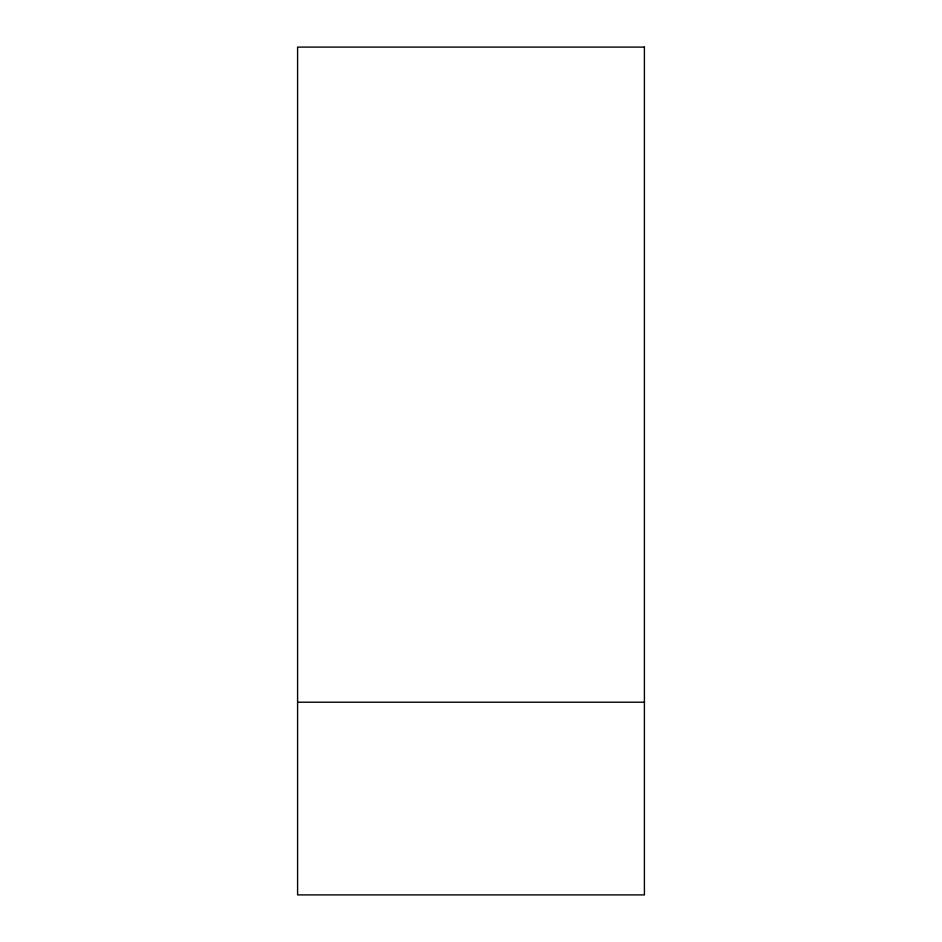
<?xml version="1.0" encoding="UTF-8"?>
<svg xmlns="http://www.w3.org/2000/svg" width="942" height="942" viewBox="0 0 942 942"><rect width="100%" height="100%" fill="white"/><g stroke="black" fill="none" stroke-linecap="round" stroke-linejoin="round"><path stroke-width="1.41" d="M297.59 702.214L644.41 702.214M644.41 47.1L297.59 47.1L297.59 894.9L644.41 894.9L644.41 47.1"/></g></svg>
